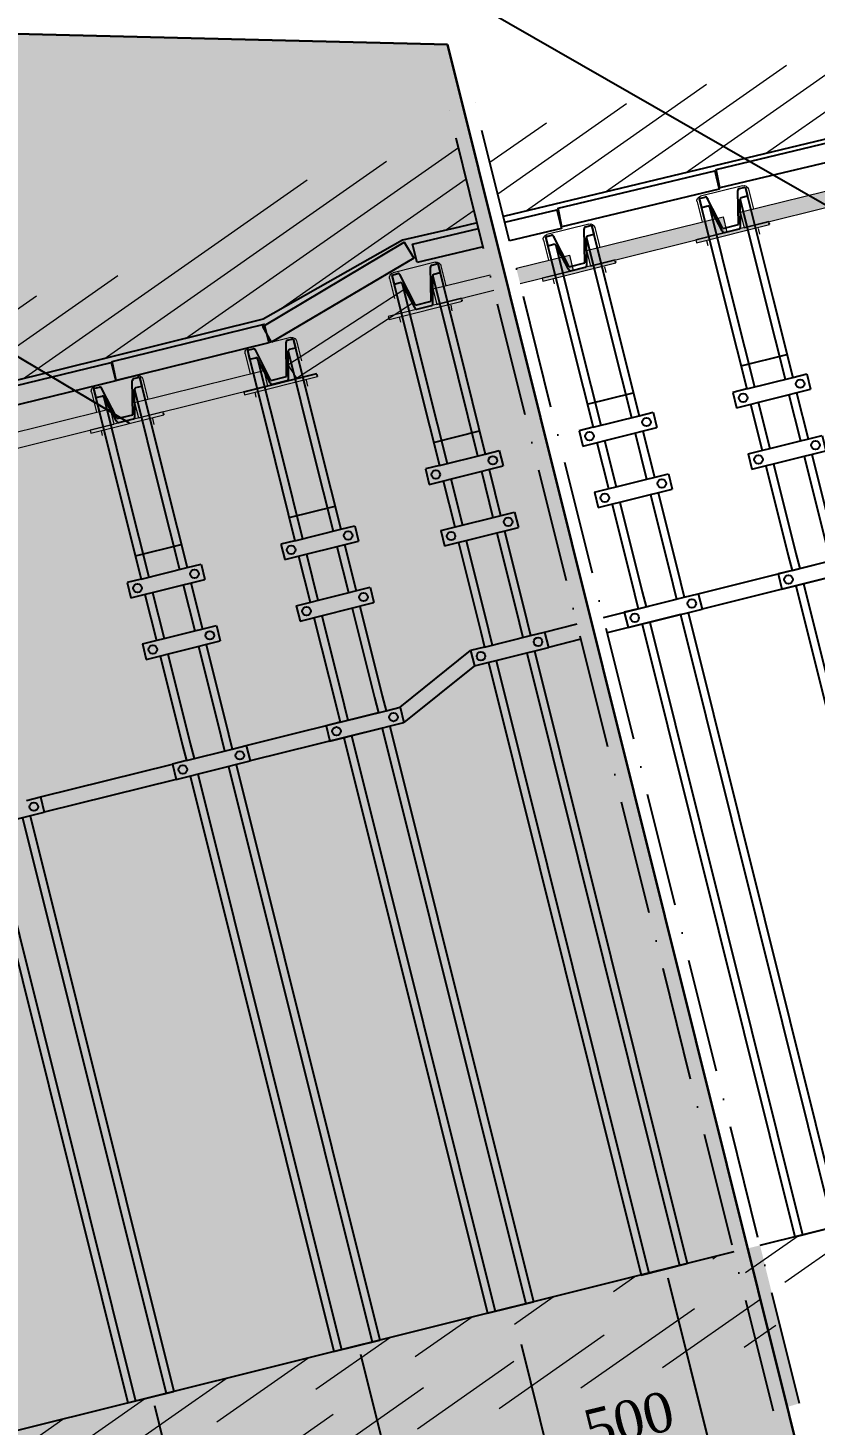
# Model space of a CAD drawing. Header units: millimetres. Extents: x -46762 to 161452, y -66984 to 31524.
# Drawn here: x 149655 to 152139, y -30176 to -25766 of the extents above; entities that cross this region are included whole.
import ezdxf

# ---------------------------------------------------------------- set-up
doc = ezdxf.new("R2010")
doc.units = ezdxf.units.MM
doc.header["$LTSCALE"] = 0.5
doc.linetypes.add('ACAD_ISO10W100', pattern=[18, 12, -3, 0, -3])
doc.styles.get("Standard").update_dxf_attribs({"font": 'TIMES.TTF'})
doc.dimstyles.new('ISO-25', dxfattribs={"dimscale": 50, "dimtxt": 2.5, "dimasz": 2.5, "dimexe": 1.25, "dimexo": 0.625, "dimtad": 1, "dimdec": 0, "dimtxsty": 'Standard', "dimcen": 2.5, "dimadec": 0, "dimazin": 0, "dimtfac": 1, "dimtdec": 0, "dimtmove": 0, "dimatfit": 3, "dimfxl": 1, "dimarcsym": 0})
pattern_1 = [(35, (40037.6, -28500.79), (-54.633156, 78.02423), [])]

# ---------------------------------------------------------------- blocks, each defined once
blk = doc.blocks.new('11122')
for p, q in [((114545.9, 18362.5), (114545.9, 18333.5)), ((114545.9, 18362.5), (114564.9, 18362.5)), ((114545.9, 18362.5), (114545.9, 18001.5)), ((114595.3, 18252.5), (114570.7, 18357.8)), ((114570.9, 18357.2), (114570.9, 18356.5)), ((114645.9, 18252.5), (114670.5, 18357.8)), ((114670.4, 18357.2), (114670.4, 18356.5)), ((114676.4, 18362.5), (114695.4, 18362.5)), ((114695.4, 18362.5), (114695.4, 18333.5)), ((114695.4, 18362.5), (114695.4, 18001.5)), ((114545.9, 18333.5), (114565.9, 18333.5)), ((114570.9, 18328.5), (114570.9, 18001.5)), ((114590.9, 18245.5), (114570.9, 18328.5)), ((114650.4, 18245.5), (114670.4, 18328.5)), ((114670.4, 18328.5), (114670.4, 18001.5)), ((114675.4, 18333.5), (114695.4, 18333.5)), ((114595.3, 18252.5), (114645.9, 18252.5)), ((114596.9, 18239.5), (114644.4, 18239.5)), ((114545.9, 18001.5), (114545.9, 17743.1)), ((114570.9, 18001.5), (114570.9, 17743.1)), ((114670.4, 18001.5), (114670.4, 17743.1)), ((114695.4, 18001.5), (114695.4, 17743.1)), ((114545.9, 17818.1), (114695.4, 17818.1)), ((114545.9, 17743.1), (114500.4, 17743.1)), ((114500.4, 17743.1), (114500.4, 17693.1)), ((114545.9, 17743.1), (114695.4, 17743.1)), ((114695.4, 17743.1), (114740.9, 17743.1)), ((114740.9, 17743.1), (114740.9, 17693.1)), ((114500.4, 17693.1), (114740.9, 17693.1)), ((114545.9, 17693.1), (114545.9, 17543.1)), ((114545.9, 17693.1), (114545.9, 17543.1)), ((114570.9, 17693.1), (114570.9, 17543.1)), ((114570.9, 17693.1), (114570.9, 17543.1)), ((114670.4, 17693.1), (114670.4, 17543.1)), ((114670.4, 17693.1), (114670.4, 17543.1)), ((114695.4, 17693.1), (114695.4, 17543.1)), ((114695.4, 17693.1), (114695.4, 17543.1)), ((114500.4, 17543.1), (114740.9, 17543.1)), ((114500.4, 17543.1), (114500.4, 17493.1)), ((114740.9, 17543.1), (114740.9, 17493.1)), ((114500.4, 17493.1), (114740.9, 17493.1)), ((114545.9, 17493.1), (114545.9, 17201.5)), ((114570.9, 17493.1), (114570.9, 17201.5)), ((114670.4, 17493.1), (114670.4, 17201.5)), ((114695.4, 17493.1), (114695.4, 17201.5)), ((114545.9, 17201.5), (114545.9, 17152.7)), ((114570.9, 17201.5), (114570.9, 17152.7)), ((114670.4, 17201.5), (114670.4, 17152.7)), ((114695.4, 17201.5), (114695.4, 17152.7)), ((114500.4, 17152.7), (114500.4, 17102.7)), ((114545.9, 17152.7), (114500.4, 17152.7)), ((114545.9, 17152.7), (114695.4, 17152.7)), ((114695.4, 17152.7), (114740.9, 17152.7)), ((114740.9, 17152.7), (114740.9, 17102.7)), ((114740.9, 17152.7), (115170.4, 17152.7)), ((114500.4, 17102.7), (114740.9, 17102.7)), ((114545.9, 17102.7), (114545.9, 15109.6)), ((114570.9, 17102.7), (114570.9, 15109.6)), ((114670.4, 17102.7), (114670.4, 15109.6)), ((114695.4, 17102.7), (114695.4, 15109.6)), ((115170.4, 17102.7), (114740.9, 17102.7)), ((114545.9, 15109.6), (114695.4, 15109.6))]:
    blk.add_line(p, q)
for centre in [(114527.9, 17718.1), (114713.4, 17718.1), (114527.9, 17518.1), (114713.4, 17518.1), (114527.9, 17127.7), (114713.4, 17127.7)]:
    blk.add_circle(centre, 13.5)
for centre, radius, start, end in [((114564.9, 18356.5), 6, 0, 90), ((114676.4, 18356.5), 6, 90, 180), ((114565.9, 18328.5), 5, 0, 90), ((114675.4, 18328.5), 5, 90, 180), ((114596.9, 18245.5), 6, 180, 270), ((114644.4, 18245.5), 6, 270, 0)]:
    blk.add_arc(centre, radius, start, end)
blk = doc.blocks.new('скосштри')
at = {"linetype": 'ACAD_ISO10W100', "true_color": 0xffffff}
blk.add_hatch(color=7, dxfattribs=at).paths.add_polyline_path([(112350.3, 2272.4), (112782.5, 2374.1), (112793.9, 2325.4), (112361.8, 2223.5)])
at = {"lineweight": 15, "true_color": 0xffffff}
blk.add_hatch(color=7, dxfattribs=at).paths.add_polyline_path([(112210.7, 2177.7), (112208.4, 2187.2), (112439.8, 2242), (112442, 2232.5)])
at = {"lineweight": 15}
for p, q in [((112358.7, 2356.4), (112225.3, 2324.8)), ((112350.3, 2272.4), (112782.5, 2374.1)), ((112376.7, 2345.2), (112391.7, 2282.2)), ((112782.5, 2374.1), (112793.9, 2325.4)), ((112214.2, 2306.8), (112229.1, 2243.7)), ((112361.8, 2223.5), (112793.9, 2325.4)), ((112350.3, 2272.4), (112361.8, 2223.5)), ((112439.8, 2242), (112208.4, 2187.2)), ((112210.7, 2177.7), (112442, 2232.5)), ((112405.8, 2220.9), (112409.6, 2202.6)), ((112208.4, 2187.2), (112210.7, 2177.7)), ((112242.9, 2185.3), (112246.7, 2169.4))]:
    blk.add_line(p, q, dxfattribs=at)
at = {"color": 7, "linetype": 'ACAD_ISO10W100'}
blk.add_line((112442, 2232.5), (112440, 2242), dxfattribs=at)
at = {"lineweight": 15, "extrusion": (0, 0, -1)}
for centre, major_axis, start_param, end_param in [((112362.1, 2341.8), (8.7, 12.2), -0.850275, 0.720521), ((112228.8, 2310.2), (-12.2, 8.7), 5.43291, 7.003706)]:
    blk.add_ellipse(centre, major_axis=major_axis, ratio=1, start_param=start_param, end_param=end_param, dxfattribs=at)
blk = doc.blocks.new('*D144')
at = {"color": 0, "lineweight": -2}
for p, q in [((151674.5, -29710.4), (151885.1, -30555.6)), ((150704.2, -29952.2), (150914.8, -30797.4)), ((151748.7, -30525.2), (151021, -30706.5))]:
    blk.add_line(p, q, dxfattribs=at)
at = {"color": 0, "lineweight": 30}
for points in [[(151743.7, -30505), (151753.8, -30545.4), (151870, -30494.9)], [(151015.9, -30686.3), (151026, -30726.7), (150899.7, -30736.7)]]:
    blk.add_solid(points, dxfattribs=at)
at = {"layer": 'Defpoints', "color": 0, "lineweight": 30}
for p in [(151667, -29680.1), (150696.6, -29921.9), (150899.7, -30736.7)]:
    blk.add_point(p, dxfattribs=at)
at = {"color": 0, "insert": (151300.8, -30539), "char_height": 125, "attachment_point": 5, "rotation": 13.9911}
blk.add_mtext('1000', dxfattribs=at)
blk = doc.blocks.new('*D145')
at = {"color": 0, "lineweight": -2}
for p, q in [((151211.5, -29920.2), (151326, -30379.6)), ((150726.4, -30041.2), (150840.9, -30500.5)), ((150947.1, -30409.6), (151189.6, -30349.2))]:
    blk.add_line(p, q, dxfattribs=at)
at = {"color": 0, "lineweight": 30}
for points in [[(151184.6, -30329), (151194.7, -30369.4), (151310.9, -30318.9)], [(150942, -30389.4), (150952.1, -30429.9), (150825.8, -30439.9)]]:
    blk.add_solid(points, dxfattribs=at)
at = {"layer": 'Defpoints', "color": 0, "lineweight": 30}
for p in [(151204, -29889.9), (150718.8, -30010.9), (151310.9, -30318.9)]:
    blk.add_point(p, dxfattribs=at)
at = {"color": 0, "insert": (151004.7, -30297.5), "char_height": 125, "attachment_point": 5, "rotation": 13.9984}
blk.add_mtext('500', dxfattribs=at)
blk = doc.blocks.new('*D146')
at = {"color": 0, "lineweight": -2}
for p, q in [((151696.7, -29799.3), (151811.1, -30258.3)), ((151211.5, -29920.2), (151326, -30379.3)), ((151432.1, -30288.4), (151674.7, -30227.9))]:
    blk.add_line(p, q, dxfattribs=at)
at = {"color": 0, "lineweight": 30}
for points in [[(151669.7, -30207.7), (151679.8, -30248.2), (151796, -30197.7)], [(151427.1, -30268.2), (151437.2, -30308.6), (151310.9, -30318.7)]]:
    blk.add_solid(points, dxfattribs=at)
at = {"layer": 'Defpoints', "color": 0, "lineweight": 30}
for p in [(151689.1, -29769), (151204, -29889.9), (151796, -30197.7)]:
    blk.add_point(p, dxfattribs=at)
at = {"color": 0, "insert": (151551.9, -30160.8), "char_height": 125, "attachment_point": 5, "rotation": 13.9984}
blk.add_mtext('500', dxfattribs=at)
blk = doc.blocks.new('*D147')
at = {"color": 0, "lineweight": -2}
for p, q in [((150704.2, -29952.2), (150841.3, -30502)), ((150054.1, -30114.3), (150191.2, -30664.1)), ((150704.9, -30471.6), (150297.4, -30573.2))]:
    blk.add_line(p, q, dxfattribs=at)
at = {"color": 0, "lineweight": 30}
for points in [[(150699.8, -30451.4), (150709.9, -30491.8), (150826.2, -30441.3)], [(150292.3, -30553), (150302.4, -30593.4), (150176.1, -30603.4)]]:
    blk.add_solid(points, dxfattribs=at)
at = {"layer": 'Defpoints', "color": 0, "lineweight": 30}
for p in [(150696.6, -29921.9), (150046.5, -30083.9), (150176.1, -30603.4)]:
    blk.add_point(p, dxfattribs=at)
at = {"color": 0, "insert": (150462.6, -30434.1), "char_height": 125, "attachment_point": 5, "rotation": 14}
blk.add_mtext('670', dxfattribs=at)
blk = doc.blocks.new('ско670')
at = {"true_color": 0xffffff}
blk.add_hatch(color=7, dxfattribs=at).paths.add_polyline_path([(109304, 1390.7), (109876.3, 1532.9), (109888.3, 1484.4), (109316.1, 1342)])
at = {"lineweight": 15, "true_color": 0xffffff}
blk.add_hatch(color=7, dxfattribs=at).paths.add_polyline_path([(109165.6, 1294.3), (109163.3, 1303.8), (109393.9, 1361.4), (109396.3, 1352)])
at = {"lineweight": 15}
for p, q in [((109304, 1390.7), (109876.3, 1532.9)), ((109876.3, 1532.9), (109888.3, 1484.4)), ((109311.4, 1474.8), (109178.4, 1441.6)), ((109316.1, 1342), (109888.3, 1484.4)), ((109329.6, 1463.9), (109345.3, 1401.1)), ((109167.5, 1423.4), (109183.2, 1360.6)), ((109304, 1390.7), (109316.1, 1342)), ((109393.9, 1361.4), (109163.3, 1303.8)), ((109165.6, 1294.3), (109396.3, 1352)), ((109360.1, 1340), (109364.2, 1321.7)), ((109163.3, 1303.8), (109165.6, 1294.3)), ((109197.8, 1302.4), (109201.8, 1286.5))]:
    blk.add_line(p, q, dxfattribs=at)
at = {"color": 7, "linetype": 'ACAD_ISO10W100'}
blk.add_line((109396.3, 1352), (109394.1, 1361.5), dxfattribs=at)
at = {"lineweight": 15, "extrusion": (0, 0, -1)}
for centre, major_axis, start_param, end_param in [((109315, 1460.3), (8.5, 12.3), -0.850275, 0.720521), ((109182.1, 1427.1), (-12.3, 8.5), 5.43291, 7.003706)]:
    blk.add_ellipse(centre, major_axis=major_axis, ratio=1, start_param=start_param, end_param=end_param, dxfattribs=at)

msp = doc.modelspace()

# ---------------------------------------------------------------- hatches: boundary and pattern name
at = {"lineweight": 0}
h = msp.add_hatch(dxfattribs=at)
h.set_pattern_fill('LINE', scale=30, angle=35, style=0)
h.set_pattern_definition(pattern_1)
h.paths.add_polyline_path([(151093.66, -26112.32), (151155.57, -26360.63), (153785.22, -25729.64), (154290.37, -25616.56), (154925.89, -25564.13), (155386.63, -26145.4), (155443.42, -26168.77), (155558.66, -26142.06), (155608.77, -26086.98), (155754.07, -25936.75), (155922.76, -25799.87), (156038.01, -25719.75), (156168.28, -25636.29), (156313.59, -25552.83), (156486.53, -25473.48), (156706.59, -25390.26), (156955.48, -25325.44), (157180.51, -25285.75), (157471.01, -25265.15), (157702.51, -25278.76), (157896.56, -25302.57), (158111.04, -25350.21), (158298.11, -25404.78), (158513.04, -25485.59), (158789.92, -25636.82), (158980.23, -25754.36), (159140.61, -25878.31), (159264.64, -25993.72), (159377.97, -26106.98), (159491.3, -26248.03), (159633.24, -26462.82), (159640.49, -26518.3), (159869.79, -26979.05), (159964.08, -27276.62), (160031.66, -27529.91), (160070.45, -27914.59), (160070.45, -28914.45), (160297.49, -28915.05), (160297.49, -27971.89), (160254.82, -27548.74), (160180.48, -27270.12), (160076.76, -26942.79), (159824.53, -26435.97), (159816.56, -26374.94), (159660.43, -26138.67), (159535.76, -25983.52), (159411.09, -25858.93), (159274.66, -25731.98), (159098.25, -25595.63), (158888.9, -25466.34), (158584.34, -25299.99), (158347.92, -25211.09), (158142.14, -25151.07), (157906.21, -25098.67), (157692.75, -25072.47), (157438.1, -25057.5), (157118.55, -25080.16), (156871.02, -25123.82), (156597.24, -25195.12), (156355.18, -25286.66), (156164.94, -25373.95), (156005.11, -25465.75), (155861.8, -25557.56), (155479.41, -25937.12), (154974.5, -25300.12), (154275.43, -25357.79), (153719.76, -25482.18)])
h.paths.add_polyline_path([(151072.53, -26380.56), (151010.62, -26132.25), (150673.28, -26213.19), (150476.76, -26258.84), (149993.01, -26533.47), (147079.75, -27256.73), (147139.11, -27494.24), (150397.27, -26685.35), (150837.04, -26435.69), (151015.69, -26394.2)])
at = {"lineweight": 30, "true_color": 0xffffff}
msp.add_hatch(color=7, dxfattribs=at).paths.add_polyline_path([(150979.59, -25818.48), (152252.65, -30928.56), (147296.3, -32290.86), (146553.48, -27929.29), (147240.81, -25848.69), (148549.65, -25758.48)])
at = {"linetype": 'ACAD_ISO10W100', "true_color": 0xffffff}
h = msp.add_hatch(color=7, dxfattribs=at)
h.paths.add_polyline_path([(151125.61, -26593.43), (151113.48, -26544.79), (150932.98, -26589.64), (150945.09, -26638.38)])
h.paths.add_polyline_path([(151196.36, -26524.19), (151208.47, -26572.79), (151375.97, -26531.08), (151363.91, -26482.55)])
for points in [[(150867.88, -26634), (150844.65, -26589.47), (150475.54, -26828.78), (150502.87, -26870.92)], [(150410.98, -26895.31), (150398.92, -26846.78), (149991.7, -26947.97), (150003.82, -26996.71)]]:
    msp.add_hatch(color=7, dxfattribs=at).paths.add_polyline_path(points)
at = {"lineweight": 15, "true_color": 0xffffff}
for points in [[(150794.6, -26686.05), (150792.23, -26676.58), (151022.87, -26618.94), (151025.23, -26628.42)], [(150338.48, -26923.43), (150336.11, -26913.96), (150566.75, -26856.33), (150569.11, -26865.8)], [(149853.33, -27044.38), (149850.96, -27034.9), (150081.59, -26977.27), (150083.96, -26986.75)]]:
    msp.add_hatch(color=7, dxfattribs=at).paths.add_polyline_path(points)
at = {"lineweight": 0}
h = msp.add_hatch(dxfattribs=at)
h.set_pattern_fill('LINE', scale=30, angle=35, style=0)
h.set_pattern_definition(pattern_1)
edge = h.paths.add_edge_path()
edge.add_line((160295.67, -28915.05), (160295.67, -29214.76))
edge.add_line((154822.73, -29205.22), (160295.67, -29214.76))
edge.add_line((154812.85, -28915.05), (160295.67, -28915.05))
edge.add_line((160470.43, -28915.05), (154746.47, -28915.05))
edge.add_line((154822.73, -29205.22), (152038.1, -29899.51))
edge.add_line((154746.47, -28915.05), (151882.49, -29629.12))
edge.add_line((152037.93, -29899.55), (147992.43, -30908.21))
edge.add_line((151882.49, -29629.12), (147919.68, -30617.16))
edge.add_line((147919.68, -30617.16), (147992.43, -30908.21))
at = {"lineweight": 0, "true_color": 0xffffff}
msp.add_hatch(color=7, dxfattribs=at).paths.add_polyline_path([(151882.49, -29629.12), (152007.75, -30131.51), (152089.69, -30107.15), (151965.35, -29608.46)])

# ---------------------------------------------------------------- linework, layer by layer
at = {"color": 7, "linetype": 'ACAD_ISO10W100', "ltscale": 60}
for p, q in [((152007.75, -30131.51), (150966.35, -25954.67)), ((152089.69, -30107.15), (151048.82, -25932.46))]:
    msp.add_line(p, q, dxfattribs=at)
at = {"lineweight": 15}
for p, q in [((151196.36, -26524.19), (151363.91, -26482.55)), ((151363.91, -26482.55), (151375.97, -26531.08)), ((150940.36, -26505.56), (150807.42, -26538.77)), ((150932.98, -26589.64), (151113.48, -26544.79)), ((150958.54, -26516.47), (150974.25, -26579.32)), ((151208.47, -26572.79), (151375.97, -26531.08)), ((150475.54, -26828.78), (150844.65, -26589.47)), ((150796.5, -26556.96), (150812.21, -26619.81)), ((150932.98, -26589.64), (150945.09, -26638.38)), ((150502.87, -26870.92), (150867.88, -26634)), ((151022.87, -26618.94), (150792.23, -26676.58)), ((150794.6, -26686.05), (151025.23, -26628.42)), ((150945.09, -26638.38), (151125.61, -26593.43)), ((150792.23, -26676.58), (150794.6, -26686.05)), ((150826.75, -26678.01), (150830.73, -26693.94)), ((150989.12, -26640.42), (150993.14, -26658.73)), ((150484.23, -26742.94), (150351.3, -26776.16)), ((150502.42, -26753.85), (150518.13, -26816.71)), ((150340.38, -26794.35), (150356.09, -26857.2)), ((149991.7, -26947.97), (150398.92, -26846.78)), ((150398.92, -26846.78), (150410.98, -26895.3)), ((150475.54, -26828.78), (150502.87, -26870.92)), ((149999.08, -26863.89), (149866.15, -26897.1)), ((150003.82, -26996.71), (150434.69, -26889.41)), ((150017.27, -26874.8), (150032.98, -26937.65)), ((150410.97, -26895.25), (150336.11, -26913.96)), ((150338.48, -26923.43), (150569.11, -26865.8)), ((150532.99, -26877.8), (150537.02, -26896.11)), ((149855.23, -26915.29), (149870.94, -26978.14)), ((150336.11, -26913.96), (150338.48, -26923.43)), ((150370.63, -26915.4), (150374.61, -26931.32)), ((150081.59, -26977.27), (149850.96, -27034.9)), ((149853.33, -27044.38), (150083.96, -26986.75)), ((149991.7, -26947.97), (150003.82, -26996.71)), ((150047.84, -26998.74), (150051.87, -27017.06)), ((149850.96, -27034.9), (149853.33, -27044.38)), ((149885.48, -27036.34), (149889.46, -27052.27))]:
    msp.add_line(p, q, dxfattribs=at)
for p, q in [((150803.49, -26545.89), (150821.93, -26541.3)), ((150803.49, -26545.89), (150810.51, -26574.03)), ((150803.49, -26545.89), (150890.81, -26896.11)), ((150878.08, -26640.66), (150828.72, -26544.38)), ((150829.03, -26545), (150829.2, -26545.67)), ((150927.18, -26628.42), (150925.57, -26520.23)), ((150925.58, -26520.93), (150925.74, -26521.6)), ((150930.11, -26514.32), (150948.55, -26509.73)), ((150936.16, -26542.7), (150955.57, -26537.87)), ((150948.55, -26509.73), (150955.57, -26537.87)), ((150948.55, -26509.73), (151035.87, -26859.94)), ((150810.51, -26574.03), (150829.91, -26569.19)), ((150835.97, -26572.84), (150915.07, -26890.06)), ((150875.46, -26648.53), (150835.97, -26572.84)), ((150932.52, -26548.76), (151011.61, -26865.99)), ((150933.19, -26634.14), (150932.52, -26548.76)), ((150878.08, -26640.66), (150927.18, -26628.42)), ((150882.73, -26652.9), (150928.82, -26641.41)), ((150471.06, -26865.8), (150469.45, -26757.62)), ((150469.46, -26758.31), (150469.62, -26758.98)), ((150473.99, -26751.71), (150492.43, -26747.11)), ((150492.43, -26747.11), (150499.44, -26775.25)), ((150492.43, -26747.11), (150579.75, -27097.32)), ((150347.37, -26783.28), (150365.81, -26778.68)), ((150347.37, -26783.28), (150354.39, -26811.42)), ((150347.37, -26783.28), (150434.69, -27133.49)), ((150354.39, -26811.42), (150373.79, -26806.58)), ((150421.96, -26878.05), (150372.6, -26781.76)), ((150372.91, -26782.38), (150373.08, -26783.05)), ((150379.85, -26810.22), (150458.95, -27127.44)), ((150419.34, -26885.91), (150379.85, -26810.22)), ((150476.4, -26786.15), (150555.49, -27103.37)), ((150477.07, -26871.52), (150476.4, -26786.15)), ((150480.04, -26780.09), (150499.44, -26775.25)), ((149862.22, -26904.22), (149880.65, -26899.63)), ((149985.91, -26986.75), (149984.29, -26878.56)), ((149984.3, -26879.26), (149984.47, -26879.93)), ((149988.84, -26872.65), (150007.28, -26868.06)), ((149994.89, -26901.03), (150014.29, -26896.19)), ((150007.28, -26868.06), (150014.29, -26896.19)), ((150007.28, -26868.06), (150094.6, -27218.27)), ((150421.96, -26878.05), (150471.06, -26865.8)), ((150426.61, -26890.28), (150472.7, -26878.79)), ((150890.81, -26896.11), (150953.33, -27146.85)), ((150915.07, -26890.06), (150977.58, -27140.8)), ((151011.61, -26865.99), (151074.13, -27116.73)), ((151035.87, -26859.94), (151098.38, -27110.68)), ((149862.22, -26904.22), (149869.23, -26932.36)), ((149862.22, -26904.22), (149949.54, -27254.44)), ((149869.23, -26932.36), (149888.64, -26927.52)), ((149936.81, -26998.99), (149887.44, -26902.71)), ((149887.76, -26903.33), (149887.93, -26904)), ((149894.7, -26931.17), (149973.79, -27248.39)), ((149934.19, -27006.86), (149894.7, -26931.17)), ((149991.25, -26907.09), (150070.34, -27224.32)), ((149991.92, -26992.47), (149991.25, -26907.09)), ((149936.81, -26998.99), (149985.91, -26986.75)), ((149941.46, -27011.23), (149987.55, -26999.74)), ((150935.18, -27074.08), (151080.24, -27037.91)), ((150555.49, -27103.37), (150618.01, -27354.11)), ((150579.75, -27097.32), (150642.26, -27348.06)), ((150953.33, -27146.85), (151098.38, -27110.68)), ((151098.38, -27110.68), (151142.53, -27099.67)), ((151142.53, -27099.67), (151154.63, -27148.19)), ((150434.69, -27133.49), (150497.2, -27384.23)), ((150458.95, -27127.44), (150521.46, -27378.18)), ((150953.33, -27146.85), (150909.18, -27157.86)), ((150909.18, -27157.86), (150921.27, -27206.37)), ((150921.27, -27206.37), (151154.63, -27148.19)), ((151110.48, -27159.2), (151146.77, -27304.74)), ((151110.48, -27159.2), (151146.77, -27304.74)), ((150965.42, -27195.36), (151001.71, -27340.91)), ((150965.42, -27195.36), (151001.71, -27340.91)), ((150989.68, -27189.32), (151025.97, -27334.86)), ((150989.68, -27189.32), (151025.97, -27334.86)), ((151086.22, -27165.24), (151122.51, -27310.79)), ((151086.22, -27165.24), (151122.51, -27310.79)), ((149973.79, -27248.39), (150036.31, -27499.13)), ((150070.34, -27224.32), (150132.86, -27475.06)), ((150094.6, -27218.27), (150157.11, -27469.01)), ((149949.54, -27254.44), (150012.05, -27505.18)), ((150479.06, -27311.46), (150624.12, -27275.29)), ((150957.56, -27351.92), (151190.92, -27293.73)), ((151190.92, -27293.73), (151203.01, -27342.25)), ((150642.26, -27348.06), (150686.41, -27337.06)), ((150686.41, -27337.06), (150698.51, -27385.57)), ((150497.2, -27384.23), (150453.06, -27395.24)), ((150497.2, -27384.23), (150642.26, -27348.06)), ((150957.56, -27351.92), (150969.66, -27400.43)), ((150969.66, -27400.43), (151203.01, -27342.25)), ((151038.06, -27383.37), (151108.6, -27666.3)), ((151134.61, -27359.3), (151205.15, -27642.23)), ((151158.86, -27353.26), (151229.41, -27636.18)), ((149993.91, -27432.41), (150138.97, -27396.24)), ((150453.06, -27395.24), (150465.15, -27443.75)), ((150465.15, -27443.75), (150698.51, -27385.57)), ((150533.56, -27426.7), (150569.85, -27572.24)), ((150533.56, -27426.7), (150569.85, -27572.24)), ((150630.1, -27402.63), (150666.39, -27548.17)), ((150630.1, -27402.63), (150666.39, -27548.17)), ((150654.36, -27396.58), (150690.65, -27542.12)), ((150654.36, -27396.58), (150690.65, -27542.12)), ((151013.81, -27389.42), (151084.35, -27672.35)), ((150012.05, -27505.18), (150157.11, -27469.01)), ((150157.11, -27469.01), (150201.26, -27458)), ((150201.26, -27458), (150213.36, -27506.52)), ((150509.3, -27432.75), (150545.59, -27578.29)), ((150509.3, -27432.75), (150545.59, -27578.29)), ((150012.05, -27505.18), (149967.9, -27516.19)), ((149967.9, -27516.19), (149980, -27564.7)), ((149980, -27564.7), (150213.36, -27506.52)), ((150169.21, -27517.53), (150205.5, -27663.07)), ((150169.21, -27517.53), (150205.5, -27663.07)), ((150024.15, -27553.69), (150060.44, -27699.24)), ((150024.15, -27553.69), (150060.44, -27699.24)), ((150048.41, -27547.64), (150084.69, -27693.19)), ((150048.41, -27547.64), (150084.69, -27693.19)), ((150144.95, -27523.57), (150181.24, -27669.12)), ((150144.95, -27523.57), (150181.24, -27669.12)), ((150501.44, -27589.3), (150734.8, -27531.12)), ((150734.8, -27531.12), (150746.89, -27579.63)), ((150501.44, -27589.3), (150513.54, -27637.81)), ((150513.54, -27637.81), (150746.89, -27579.63)), ((150678.49, -27596.69), (150749.03, -27879.61)), ((150702.74, -27590.64), (150773.28, -27873.56)), ((151471.13, -27626.26), (151702.12, -27568.67)), ((150557.69, -27626.8), (150628.23, -27909.73)), ((150581.94, -27620.76), (150652.48, -27903.68)), ((151205.15, -27642.23), (151216.97, -27689.63)), ((151229.41, -27636.18), (151241.23, -27683.59)), ((151285.37, -27672.58), (151388.27, -27646.92)), ((151714.21, -27617.19), (151483.23, -27674.78)), ((150016.29, -27710.24), (150249.65, -27652.06)), ((150249.65, -27652.06), (150261.74, -27700.58)), ((151084.35, -27672.35), (151096.17, -27719.75)), ((151096.17, -27719.75), (151241.23, -27683.59)), ((151108.6, -27666.3), (151120.42, -27713.7)), ((151241.23, -27683.59), (151285.37, -27672.58)), ((151285.37, -27672.58), (151297.47, -27721.09)), ((150016.29, -27710.24), (150028.39, -27758.76)), ((150028.39, -27758.76), (150261.74, -27700.58)), ((150193.34, -27717.63), (150263.88, -28000.56)), ((150217.59, -27711.58), (150288.13, -27994.51)), ((150829.25, -27909.96), (151052.02, -27730.76)), ((151096.17, -27719.75), (151052.02, -27730.76)), ((151052.02, -27730.76), (151064.11, -27779.28)), ((151064.11, -27779.28), (151297.47, -27721.09)), ((151253.32, -27732.1), (151735.48, -29665.94)), ((151400.37, -27695.44), (151297.47, -27721.09)), ((150072.53, -27747.75), (150143.07, -28030.68)), ((150096.79, -27741.7), (150167.33, -28024.63)), ((151064.11, -27779.28), (150841.35, -27958.48)), ((151108.26, -27768.27), (151590.42, -29702.1)), ((151132.52, -27762.22), (151614.68, -29696.06)), ((151229.06, -27738.15), (151711.22, -29671.98)), ((150628.23, -27909.73), (150640.05, -27957.14)), ((150652.48, -27903.68), (150664.3, -27951.09)), ((150749.03, -27879.61), (150760.85, -27927.02)), ((150773.28, -27873.56), (150785.1, -27920.97)), ((150785.1, -27920.97), (150829.25, -27909.96)), ((150829.25, -27909.96), (150841.35, -27958.48)), ((150344.1, -28030.91), (150760.84, -27927)), ((150640.05, -27957.14), (150595.9, -27968.14)), ((150607.99, -28016.66), (150841.35, -27958.48)), ((150640.05, -27957.14), (150785.1, -27920.97)), ((150263.88, -28000.56), (150275.7, -28047.96)), ((150288.13, -27994.51), (150299.95, -28041.92)), ((150772.94, -27975.52), (150356.2, -28079.42)), ((150595.9, -27968.14), (150607.99, -28016.66)), ((150676.4, -27999.6), (151129.49, -29816.87)), ((150772.94, -27975.53), (151226.04, -29792.79)), ((150797.2, -27969.48), (151250.3, -29786.75)), ((150143.07, -28030.68), (150154.89, -28078.08)), ((150154.89, -28078.08), (150299.95, -28041.92)), ((150167.33, -28024.63), (150179.15, -28072.03)), ((150299.95, -28041.92), (150344.1, -28030.91)), ((150344.1, -28030.91), (150356.2, -28079.42)), ((150652.14, -28005.65), (151105.24, -29822.91)), ((149694, -28192.98), (150110.74, -28089.08)), ((150154.89, -28078.08), (150110.75, -28089.09)), ((150110.75, -28089.09), (150122.84, -28137.6)), ((150122.84, -28137.6), (150356.2, -28079.42)), ((150312.05, -28090.43), (150765.15, -29907.71)), ((150166.99, -28126.6), (150620.09, -29943.87)), ((150191.25, -28120.55), (150644.35, -29937.83)), ((150287.79, -28096.48), (150740.89, -29913.75)), ((150122.84, -28137.59), (149706.1, -28241.5)), ((149649.85, -28203.99), (149694, -28192.98)), ((149694, -28192.98), (149706.1, -28241.5)), ((149472.74, -28299.68), (149706.1, -28241.5)), ((149637.69, -28258.55), (150090.79, -30075.84)), ((149661.95, -28252.5), (150115.05, -30069.79)), ((149516.89, -28288.67), (149969.99, -30105.96)), ((149541.15, -28282.62), (149994.25, -30099.91)), ((151590.42, -29702.1), (151735.48, -29665.94)), ((151105.24, -29822.91), (151250.3, -29786.75)), ((150620.08, -29943.86), (150765.14, -29907.69)), ((149969.99, -30105.96), (150115.05, -30069.79))]:
    msp.add_line(p, q)
at = {"color": 7, "linetype": 'ACAD_ISO10W100'}
for p, q in [((151025.23, -26628.42), (151023.05, -26618.9)), ((150569.11, -26865.8), (150566.93, -26856.28)), ((150083.96, -26986.75), (150081.78, -26977.23))]:
    msp.add_line(p, q, dxfattribs=at)
at = {"color": 7}
for p, q in [((150336.11, -26913.96), (150566.93, -26856.28)), ((154746.47, -28915.05), (151965.35, -29608.46)), ((151882.49, -29629.12), (147919.68, -30617.16))]:
    msp.add_line(p, q, dxfattribs=at)
for points in [[(154925.89, -25564.13), (154290.37, -25616.56), (153785.22, -25729.64), (151155.57, -26360.63)], [(151839.02, -26270.53), (151826.81, -26212.18), (152321.32, -26093.94), (152335.85, -26152.15), (151839.02, -26270.53)], [(151340.1, -26393.22), (151327.9, -26334.87), (151822.41, -26216.62), (151836.93, -26274.84), (151340.1, -26393.22)], [(151160.21, -26379.21), (151324.41, -26340.37), (151338.93, -26398.59), (151174.7, -26437.32)], [(151072.53, -26380.56), (151015.69, -26394.2), (150837.04, -26435.69), (150397.27, -26685.35), (147139.11, -27494.24)], [(150883.24, -26506.05), (150868.75, -26448.15), (151077.1, -26398.87)], [(150423.14, -26757.89), (150395.92, -26708.3), (150841.83, -26441.63), (150873.24, -26492.75), (150423.14, -26757.89)], [(151091.57, -26456.92), (150883.24, -26506.05)], [(149933.7, -26878.27), (149920.32, -26819.05), (150400.17, -26701.24), (150414.69, -26759.45), (149933.7, -26878.27)], [(149290.77, -27036.68), (149275.63, -26977.4), (149917.91, -26821.32), (149932.43, -26879.54), (149290.77, -27036.68)]]:
    msp.add_lwpolyline(points, dxfattribs=at)
at = {"color": 7, "lineweight": 30, "true_color": 0xffffff}
msp.add_lwpolyline([(150979.59, -25818.48), (152252.65, -30928.56), (147296.3, -32290.86), (146553.48, -27929.29), (147240.81, -25848.69), (148549.65, -25758.48), (150979.59, -25818.48)], dxfattribs=at)
for centre in [(151121.9, -27130.58), (150941.91, -27175.46), (151170.28, -27324.64), (150665.78, -27367.97), (150990.29, -27369.52), (150485.79, -27412.84), (150180.63, -27488.91), (150000.64, -27533.79), (150714.16, -27562.03), (150534.17, -27606.9), (150229.01, -27682.97), (151264.74, -27703.49), (150049.02, -27727.85), (151084.75, -27748.37), (150808.62, -27940.87), (150628.63, -27985.75), (150323.47, -28061.82), (150143.48, -28106.69), (149673.37, -28223.89)]:
    msp.add_circle(centre, 13.5)
for centre, radius, start, end in [((150823.38, -26547.12), 6, 14, 104), ((150931.57, -26520.14), 6, 104, 194), ((150937.37, -26547.56), 5, 104, 194), ((150831.12, -26574.05), 5, 14, 104), ((150927.37, -26635.59), 6, 284, 14), ((150881.28, -26647.08), 6, 194, 284), ((150475.44, -26757.53), 6, 104, 194), ((150367.26, -26784.5), 6, 14, 104), ((150375, -26811.43), 5, 14, 104), ((150481.25, -26784.94), 5, 104, 194), ((149882.11, -26905.45), 6, 14, 104), ((149990.29, -26878.47), 6, 104, 194), ((150425.16, -26884.46), 6, 194, 284), ((150471.25, -26872.97), 6, 284, 14), ((149889.85, -26932.38), 5, 14, 104), ((149996.1, -26905.88), 5, 104, 194), ((149940.01, -27005.41), 6, 194, 284), ((149986.1, -26993.92), 6, 284, 14)]:
    msp.add_arc(centre, radius, start, end)
at = {"lineweight": 15, "extrusion": (0, 0, -1)}
for centre, major_axis, start_param, end_param in [((150811.06, -26553.33), (-12.33, 8.54), 5.4329101, 7.0037065), ((150943.99, -26520.11), (8.54, 12.33), -0.8502752, 0.7205212), ((150487.87, -26757.49), (8.54, 12.33), -0.8502752, 0.7205212), ((150354.94, -26790.71), (-12.33, 8.54), 5.4329101, 7.0037065), ((149869.78, -26911.66), (-12.33, 8.54), 5.4329101, 7.0037065), ((150002.72, -26878.44), (8.54, 12.33), -0.8502752, 0.7205212)]:
    msp.add_ellipse(centre, major_axis=major_axis, ratio=1, start_param=start_param, end_param=end_param, dxfattribs=at)

# ---------------------------------------------------------------- block references
at = {"color": 7, "rotation": 13.99999999990147}
for p in [(45072.71, -71832.18), (44587.56, -71953.13)]:
    msp.add_blockref('11122', p, dxfattribs=at)
at = {"color": 7, "linetype": 'ACAD_ISO10W100', "true_color": 0xffffff, "rotation": 0.7134347122407521}
for p in [(39590.03, -30018.88), (39104.88, -30139.83)]:
    msp.add_blockref('скосштри', p, dxfattribs=at)
at = {"color": 7, "true_color": 0xffffff}
msp.add_blockref('ско670', (40037.6, -28500.79), dxfattribs=at)

# ---------------------------------------------------------------- dimensions: what is measured, and where the dimension line sits
at = {"color": 7}
for base, p1, p2, angle, picture, middle in [((150899.68, -30736.72), (151666.98, -29680.09), (150696.65, -29921.86), 193.99109, '*D144', (151323.69, -30631.07)), ((151796, -30197.7), (151203.97, -29889.91), (151689.12, -29768.96), 13.99835, '*D146', (151574.8, -30252.85)), ((151310.92, -30318.94), (150718.82, -30010.86), (151203.97, -29889.91), 13.99835, '*D145', (151027.67, -30389.55)), ((150176.06, -30603.43), (150696.64, -29921.86), (150046.54, -30083.95), 194, '*D147', (150485.61, -30526.25))]:
    dim = msp.add_linear_dim(base=base, p1=p1, p2=p2, angle=angle, dimstyle='ISO-25', dxfattribs=at)
    dim.commit()
    dim.dimension.update_dxf_attribs({"geometry": picture, "text_midpoint": middle, "dimtype": 161})

# ---------------------------------------------------------------- leaders
at = {"color": 7, "lineweight": 15}
msp.add_leader([(152345.83, -26424.37), (149569.59, -24831.54), (152757.13, -24831.54)], dimstyle='ISO-25', override={"dimgap": 0.625, "dimtad": 0}, dxfattribs=at)
at = {"color": 7, "lineweight": 0}
msp.add_leader([(149975.24, -27013.41), (148892.76, -26370.61), (147852.3, -26370.61)], dimstyle='ISO-25', override={"dimgap": 0.625, "dimtad": 0}, dxfattribs=at)

doc.saveas('drawing.dxf')
